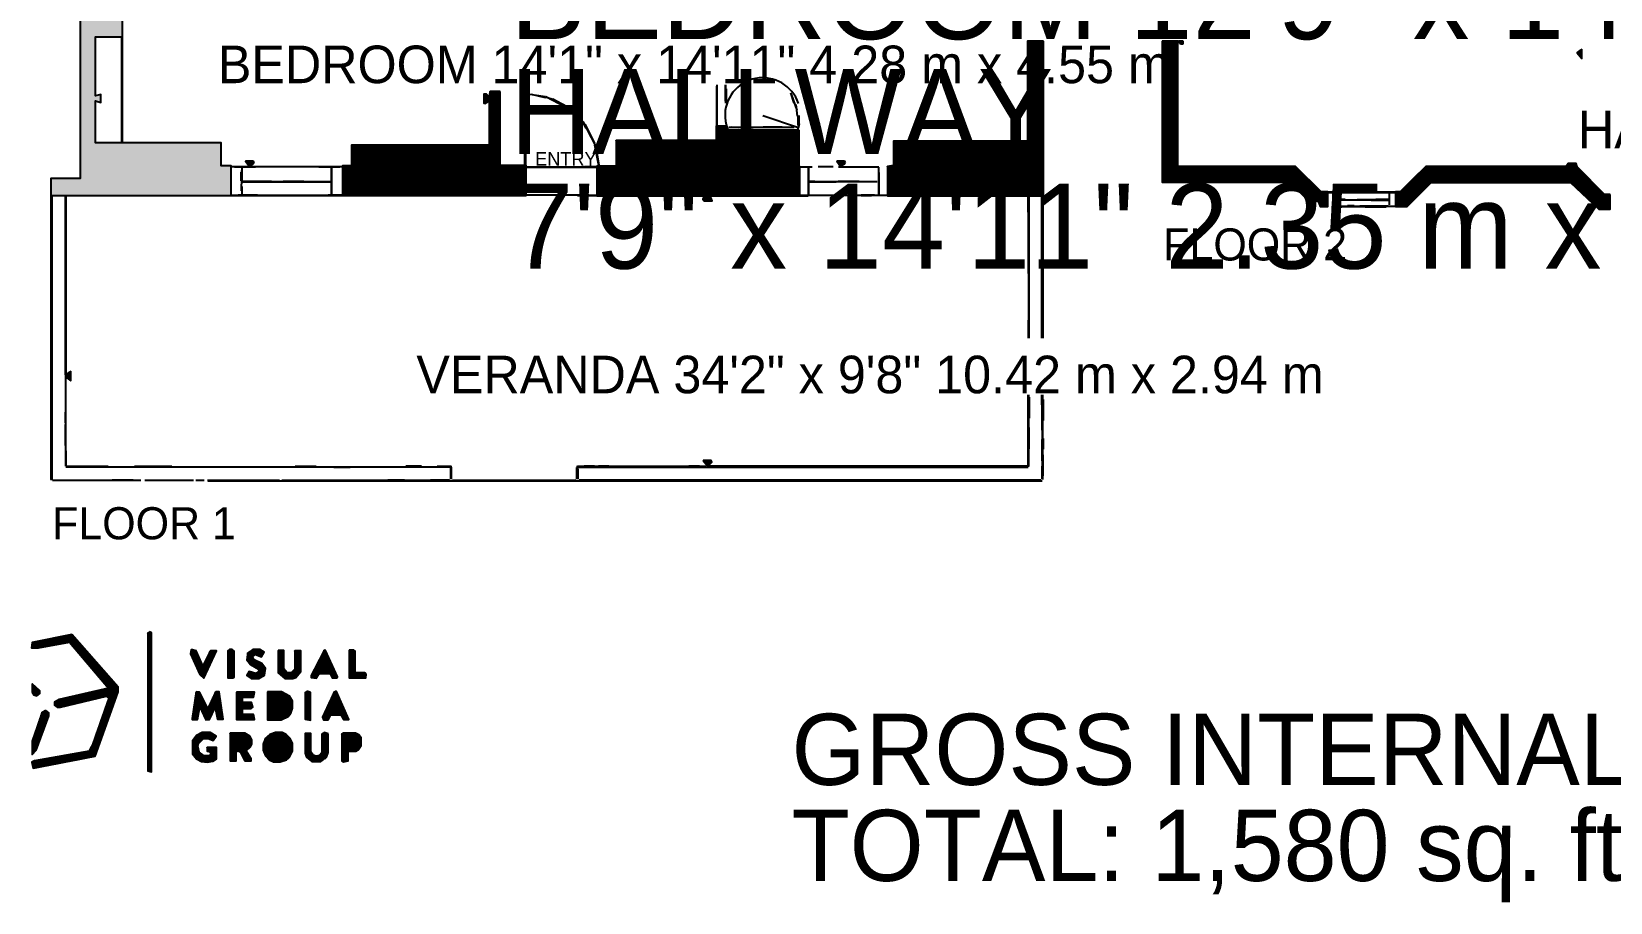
# Model space of a CAD drawing. Header units: feet. Extents: x 5 to 289, y -7 to 101.
# Drawn here: x 5.2 to 110.2, y -7.3 to 50.7 of the extents above; entities that cross this region are included whole.
import ezdxf

# ---------------------------------------------------------------- set-up
doc = ezdxf.new("R2010")
doc.units = ezdxf.units.FT
doc.header["$MEASUREMENT"] = 0
for name, color, linetype in [('A-ANNO', 2, 'CONTINUOUS'), ('A-COLS', 3, 'CONTINUOUS'), ('A-DIMS', 2, 'CONTINUOUS'), ('A-DOOR', 1, 'CONTINUOUS'), ('A-FIXT', 5, 'CONTINUOUS'), ('A-GLAZ', 4, 'CONTINUOUS'), ('A-HATCH', 251, 'CONTINUOUS'), ('A-WALL', 7, 'CONTINUOUS')]:
    doc.layers.add(name, color=color, linetype=linetype)

msp = doc.modelspace()

# ---------------------------------------------------------------- hatches: boundary and pattern name
at = {"layer": 'A-HATCH'}
h = msp.add_hatch(dxfattribs=at)
h.set_pattern_fill('SOLID', color=251)
h.paths.add_polyline_path([(6.425, 39.775), (18.425, 39.775), (18.425, 41.75), (17.75, 41.75), (17.75, 43.275), (9.4, 43.275), (9.4, 46.075), (9.75, 45.975), (9.75, 46.5), (9.4, 46.4), (9.4, 50.3375), (11.1875, 50.3375), (11.1875, 62.375), (9.3875, 62.375), (9.3875, 69.55), (19.5, 69.55), (19.35, 69.325), (19.425, 69.2125), (19.975, 69.2125), (19.825, 69.55), (20.8875, 69.55), (20.8875, 57.7375), (35.6125, 57.7375), (35.6125, 52.7625), (36.25, 52.7625), (36.25, 58.675), (35.65, 58.675), (35.575, 58.425), (31.125, 58.425), (31.225, 58.6), (31.175, 58.6625), (30.725, 58.6625), (30.8, 58.4375), (21.625, 58.4375), (21.625, 61.975), (21.975, 61.875), (21.975, 62.375), (21.6375, 62.275), (21.6375, 69.55), (30.8, 69.55), (30.625, 69.275), (30.675, 69.2125), (31.25, 69.2125), (31.275, 69.325), (31.125, 69.55), (35.6125, 69.55), (35.6125, 66.9625), (36.3125, 66.9625), (36.3125, 69.55), (39.675, 69.55), (39.525, 69.325), (39.6, 69.2125), (40.175, 69.2125), (40.025, 69.55), (46.9625, 69.55), (46.9625, 66.9625), (47.6875, 66.9625), (47.6875, 69.55), (58.8, 69.55), (58.65, 69.325), (58.725, 69.2125), (59.3, 69.2125), (59.15, 69.55), (71.3875, 69.55), (71.3875, 66.9625), (72.425, 66.9625), (72.425, 72.6), (71.3875, 72.6), (71.3875, 71.6), (44.95, 71.6), (45.05, 71.775), (44.975, 71.8875), (44.425, 71.8875), (44.525, 71.6), (35.3375, 71.6), (35.3375, 72.85), (35.65, 72.75), (35.65, 73.275), (35.55, 73.275), (35.35, 73.1), (35.225, 73.325), (33.95, 73.325), (33.95, 71.6), (25.5, 71.6), (25.725, 71.85), (25.65, 71.9625), (25.075, 71.9625), (25.25, 71.6), (9.3875, 71.6), (9.3875, 75.2), (9.625, 75.05), (9.75, 75.075), (9.75, 75.65), (9.625, 75.675), (9.375, 75.525), (9.375, 78.825), (12.3, 78.825), (12.3, 87.55), (9.375, 87.55), (9.375, 95.7), (9.9125, 95.7), (9.9125, 96.7125), (8.375, 96.7125), (8.375, 40.9), (6.425, 40.9)])
h = msp.add_hatch(dxfattribs=at)
h.set_pattern_fill('SOLID', color=251)
h.paths.add_polyline_path([(72.45, 50.05), (71.3875, 50.05), (71.3875, 43.4), (62.475, 43.4), (62.475, 41.775), (62.075, 41.7), (62.075, 39.7625), (72.45, 39.7625)])
h = msp.add_hatch(dxfattribs=at)
h.set_pattern_fill('SOLID', color=251)
h.paths.add_polyline_path([(80.35, 50.05), (80.35, 40.6625), (88.85, 40.6625), (90.1, 39.3875), (90.725, 39.3875), (90.85, 39.0375), (91.375, 39.0375), (91.375, 40.0125), (90.925, 40.0125), (89.225, 41.7), (81.3875, 41.7), (81.3875, 50.05)])
h = msp.add_hatch(dxfattribs=at)
h.set_pattern_fill('SOLID', color=251)
h.paths.add_polyline_path([(81.425, 50.05), (81.575, 49.875), (81.75, 49.875), (81.75, 50.05)])
h = msp.add_hatch(dxfattribs=at)
h.set_pattern_fill('SOLID', color=251)
h.paths.add_polyline_path([(108.25, 49.525), (107.95, 49.275), (108.25, 48.9)])
h = msp.add_hatch(dxfattribs=at)
h.set_pattern_fill('SOLID', color=251)
h.paths.add_polyline_path([(36.325, 46.6875), (35.65, 46.6875), (35.575, 46.35), (35.4, 46.525), (35.225, 46.525), (35.225, 45.925), (35.35, 45.9), (35.5875, 46.075), (35.5875, 43.125), (26.425, 43.125), (26.425, 41.75), (25.8375, 41.75), (25.8375, 39.775), (38.05, 39.775), (38.05, 41.7625), (36.325, 41.7625)])
h = msp.add_hatch(dxfattribs=at)
h.set_pattern_fill('SOLID', color=251)
h.paths.add_polyline_path([(56.2, 44.1125), (51.425, 44.1125), (51.325, 44.4), (50.6875, 44.4), (50.6875, 43.425), (44.025, 43.425), (44.025, 41.7375), (42.75, 41.7375), (42.75, 39.7625), (49.925, 39.7625), (49.8, 39.525), (49.875, 39.4125), (50.425, 39.4125), (50.275, 39.75), (56.25, 39.75), (56.25, 41.7), (56.2, 41.75)])
h = msp.add_hatch(dxfattribs=at)
h.set_pattern_fill('SOLID', color=251)
h.paths.add_polyline_path([(19.375, 42.0625), (19.675, 41.675), (19.95, 41.95), (19.9, 42.0625)])
h = msp.add_hatch(dxfattribs=at)
h.set_pattern_fill('SOLID', color=251)
h.paths.add_polyline_path([(58.7, 42.0625), (58.975, 41.675), (59.275, 41.95), (59.225, 42.0625)])
h = msp.add_hatch(dxfattribs=at)
h.set_pattern_fill('SOLID', color=251)
h.paths.add_polyline_path([(110.15, 39.8375), (109.775, 39.8375), (107.95, 41.675), (107.875, 41.9), (107.35, 41.9), (107.225, 41.7), (97.875, 41.7), (96.175, 40.0125), (95.875, 40.0125), (95.875, 39.05), (96.65, 39.05), (98.25, 40.65), (107.5, 40.65), (109.4, 38.8625), (110.15, 38.8625)])
h = msp.add_hatch(dxfattribs=at)
h.set_pattern_fill('SOLID', color=251)
h.paths.add_polyline_path([(93.825, 40.3625), (94.1, 39.975), (94.375, 40.25), (94.325, 40.3625)])
h = msp.add_hatch(dxfattribs=at)
h.set_pattern_fill('SOLID', color=251)
h.paths.add_polyline_path([(7.75, 28.075), (7.4, 27.85), (7.4, 27.7), (7.75, 27.45)])
h = msp.add_hatch(dxfattribs=at)
h.set_pattern_fill('SOLID', color=251)
h.paths.add_polyline_path([(49.825, 22.1375), (50.075, 21.8), (50.075, 21.7), (50.225, 21.725), (50.175, 21.8), (50.4, 22.025), (50.35, 22.1375)])
h = msp.add_hatch(dxfattribs=at)
h.set_pattern_fill('SOLID', color=251)
h.paths.add_polyline_path([(7.825, 10.55), (5.2, 10.025), (5.15, 9.6625), (5.6, 9.6625), (7.675, 10.05), (10.275, 6.975), (6.975, 6.225), (6.675, 6.05), (6.675, 5.85), (6.85, 5.725), (7.075, 5.725), (10.125, 6.45), (10.3, 6.35), (9.225, 3.275), (8.975, 2.8), (5.35, 2.15), (5.175, 2.05), (5.25, 1.65), (9.375, 2.45), (10.9125, 6.75), (10.9125, 7.05)])
h = msp.add_hatch(dxfattribs=at)
h.set_pattern_fill('SOLID', color=251)
h.paths.add_polyline_path([(13, 10.725), (12.875, 10.65), (12.875, 1.475), (13.125, 1.425), (13.125, 10.675)])
h = msp.add_hatch(dxfattribs=at)
h.set_pattern_fill('SOLID', color=251)
h.paths.add_polyline_path([(15.775, 9.55), (15.725, 9.275), (16.35, 7.9), (16.6, 7.65), (17.45, 9.475), (17.05, 9.475), (16.55, 8.475), (16.1, 9.475)])
h = msp.add_hatch(dxfattribs=at)
h.set_pattern_fill('SOLID', color=251)
h.paths.add_polyline_path([(18.325, 9.55), (18.2, 9.475), (18.2, 7.6625), (18.525, 7.6625), (18.625, 7.725), (18.625, 9.45), (18.5, 9.55)])
h = msp.add_hatch(dxfattribs=at)
h.set_pattern_fill('SOLID', color=251)
h.paths.add_polyline_path([(19.875, 9.55), (19.525, 9.325), (19.475, 8.875), (19.7, 8.55), (20.25, 8.25), (20.275, 8.075), (20.075, 7.95), (19.625, 8.1), (19.475, 7.825), (19.75, 7.625), (20.275, 7.625), (20.65, 7.85), (20.7, 8.3), (20.475, 8.625), (19.95, 8.875), (19.85, 9.1), (20.05, 9.225), (20.45, 9.075), (20.625, 9.375), (20.325, 9.55)])
h = msp.add_hatch(dxfattribs=at)
h.set_pattern_fill('SOLID', color=251)
h.paths.add_polyline_path([(21.55, 9.5), (21.55, 8), (22, 7.625), (22.525, 7.625), (22.725, 7.7), (23.05, 8.1), (23.05, 9.475), (22.65, 9.475), (22.65, 8.25), (22.425, 8), (22.15, 8), (21.925, 8.275), (21.925, 9.5)])
h = msp.add_hatch(dxfattribs=at)
h.set_pattern_fill('SOLID', color=251)
h.paths.add_polyline_path([(24.625, 9.525), (23.75, 7.825), (23.75, 7.7), (24.075, 7.65), (24.275, 7.95), (25, 7.95), (25.15, 7.6625), (25.45, 7.6625), (25.5, 7.75), (24.7, 9.5)])
h = msp.add_hatch(dxfattribs=at)
h.set_pattern_fill('SOLID', color=251)
h.paths.add_polyline_path([(26.275, 9.5125), (26.275, 7.675), (27.375, 7.675), (27.4, 7.9), (27.325, 8), (26.675, 8), (26.675, 9.45), (26.575, 9.5125)])
h = msp.add_hatch(dxfattribs=at)
h.set_pattern_fill('SOLID', color=251)
h.paths.add_polyline_path([(5.2, 7.275), (5.2, 6.725), (5.3, 6.55), (5.5, 6.475), (5.7, 6.625), (5.7, 6.8)])
h = msp.add_hatch(dxfattribs=at)
h.set_pattern_fill('SOLID', color=251)
h.paths.add_polyline_path([(16.1, 6.75), (15.825, 4.9), (16.175, 4.9), (16.35, 5.75), (16.75, 4.875), (16.975, 4.9), (17.35, 5.7), (17.525, 4.925), (17.9, 4.925), (17.625, 6.75), (17.4, 6.75), (16.875, 5.625), (16.325, 6.725)])
h = msp.add_hatch(dxfattribs=at)
h.set_pattern_fill('SOLID', color=251)
h.paths.add_polyline_path([(18.775, 6.725), (18.775, 4.9), (19.975, 4.9), (19.9, 5.2375), (19.1875, 5.2375), (19.1875, 5.625), (19.75, 5.625), (19.875, 5.725), (19.775, 6.025), (19.1875, 6.025), (19.1875, 6.3875), (19.9, 6.3875), (19.975, 6.725)])
h = msp.add_hatch(dxfattribs=at)
h.set_pattern_fill('SOLID', color=251)
h.paths.add_polyline_path([(20.85, 6.7375), (20.85, 4.8875), (21.75, 4.8875), (22.225, 5.1), (22.4, 5.325), (22.5, 5.65), (22.5, 6.125), (22.3, 6.45), (21.775, 6.7375)])
h = msp.add_hatch(dxfattribs=at)
h.set_pattern_fill('SOLID', color=251)
h.paths.add_polyline_path([(23.475, 6.775), (23.35, 6.7), (23.35, 4.925), (23.7, 4.85), (23.7, 6.7)])
h = msp.add_hatch(dxfattribs=at)
h.set_pattern_fill('SOLID', color=251)
h.paths.add_polyline_path([(25.4, 6.8), (25.275, 6.725), (24.5, 5.05), (24.575, 4.8875), (24.875, 4.8875), (25.05, 5.2), (25.725, 5.2), (25.9, 4.9), (26.25, 4.9)])
h = msp.add_hatch(dxfattribs=at)
h.set_pattern_fill('SOLID', color=251)
h.paths.add_polyline_path([(6.1, 5.5), (5.85, 5.375), (5.2, 3.45), (5.2, 2.575), (5.45, 2.85), (6.3, 5.15), (6.3, 5.35)])
h = msp.add_hatch(dxfattribs=at)
h.set_pattern_fill('SOLID', color=251)
h.paths.add_polyline_path([(16.5, 4.025), (16.125, 3.825), (15.85, 3.475), (15.85, 2.625), (16.125, 2.275), (16.45, 2.1), (16.825, 2.05), (17.2, 2.125), (17.45, 2.275), (17.45, 3.025), (16.825, 3.025), (16.825, 2.8), (17.025, 2.75), (17.075, 2.55), (16.95, 2.475), (16.625, 2.475), (16.3, 2.725), (16.2, 3.125), (16.25, 3.3), (16.575, 3.6375), (16.9, 3.6375), (17.225, 3.5), (17.425, 3.8), (17.025, 4.025)])
h = msp.add_hatch(dxfattribs=at)
h.set_pattern_fill('SOLID', color=251)
h.paths.add_polyline_path([(18.35, 3.9875), (18.35, 2.15), (18.75, 2.15), (18.75, 2.775), (18.9, 2.825), (19.025, 2.75), (19.325, 2.15), (19.75, 2.15), (19.75, 2.275), (19.425, 2.825), (19.7, 3.075), (19.8, 3.275), (19.8, 3.55), (19.675, 3.8), (19.325, 3.9875)])
h = msp.add_hatch(dxfattribs=at)
h.set_pattern_fill('SOLID', color=251)
h.paths.add_polyline_path([(21.375, 4.025), (21, 3.9), (20.7, 3.625), (20.55, 3.25), (20.55, 2.85), (20.7, 2.475), (20.95, 2.225), (21.25, 2.075), (21.675, 2.075), (22.1, 2.225), (22.3, 2.4), (22.5, 2.8), (22.5, 3.3), (22.35, 3.625), (22.075, 3.9), (21.825, 4.025)])
h = msp.add_hatch(dxfattribs=at)
h.set_pattern_fill('SOLID', color=251)
h.paths.add_polyline_path([(24.875, 3.95), (24.6, 4.025), (24.45, 3.925), (24.45, 2.675), (24.3, 2.5), (24.05, 2.45), (23.875, 2.525), (23.725, 2.75), (23.725, 3.975), (23.35, 3.975), (23.35, 2.65), (23.425, 2.4), (23.8, 2.1125), (24.4, 2.1125), (24.775, 2.4), (24.875, 2.7)])
h = msp.add_hatch(dxfattribs=at)
h.set_pattern_fill('SOLID', color=251)
h.paths.add_polyline_path([(26.7, 4), (25.9, 4), (25.775, 3.925), (25.775, 2.15), (25.9, 2.075), (26.2125, 2.15), (26.2125, 2.8), (26.725, 2.8), (26.9, 2.9), (27.075, 3.175), (27.075, 3.675), (26.925, 3.875)])

# ---------------------------------------------------------------- linework, layer by layer
at = {"layer": 'A-ANNO', "color": 2}
for p, q in [((6.45, 20.875), (6.45, 39.725)), ((6.475, 20.825), (6.475, 39.725)), ((6.5, 20.825), (6.5, 39.7)), ((6.525, 20.825), (6.525, 39.7)), ((7.4, 27.875), (7.4, 39.7)), ((7.425, 27.875), (7.425, 39.7)), ((7.45, 27.9), (7.45, 39.7)), ((71.5, 30.275), (71.5, 39.7)), ((72.35, 30.275), (72.35, 39.7)), ((72.375, 30.275), (72.375, 39.7)), ((72.4, 30.275), (72.4, 39.7)), ((72.425, 30.275), (72.425, 39.725)), ((7.425, 21.725), (33.075, 21.725)), ((41.45, 21.75), (50, 21.75)), ((41.45, 21.7), (71.425, 21.7)), ((50.25, 21.775), (71.475, 21.775)), ((50.25, 21.75), (71.4, 21.75)), ((16.875, 20.775), (72.375, 20.775)), ((41.575, 20.85), (72.275, 20.85)), ((41.575, 20.825), (72.275, 20.825)), ((41.575, 20.8), (72.275, 20.8))]:
    msp.add_line(p, q, dxfattribs=at)
at = {"layer": 'A-COLS', "color": 3}
for points in [[(20.85, 6.7375), (20.85, 4.8875), (21.75, 4.8875), (22.225, 5.1), (22.4, 5.325), (22.5, 5.65), (22.5, 6.125), (22.3, 6.45), (21.775, 6.7375)], [(18.35, 3.9875), (18.35, 2.15), (18.75, 2.15), (18.75, 2.775), (18.9, 2.825), (19.025, 2.75), (19.325, 2.15), (19.75, 2.15), (19.75, 2.275), (19.425, 2.825), (19.7, 3.075), (19.8, 3.275), (19.8, 3.55), (19.675, 3.8), (19.325, 3.9875)], [(21.375, 4.025), (21, 3.9), (20.7, 3.625), (20.55, 3.25), (20.55, 2.85), (20.7, 2.475), (20.95, 2.225), (21.25, 2.075), (21.675, 2.075), (22.1, 2.225), (22.3, 2.4), (22.5, 2.8), (22.5, 3.3), (22.35, 3.625), (22.075, 3.9), (21.825, 4.025)]]:
    msp.add_lwpolyline(points, close=True, dxfattribs=at)
at = {"layer": 'A-DOOR', "color": 1}
msp.add_line((53.7793, 45.0985), (56.1602, 44.3049), dxfattribs=at)
msp.add_arc((53.7793, 45.0985), 2.5097, 18.434269, 347.8909, dxfattribs=at)
at = {"layer": 'A-FIXT', "color": 5}
for p, q in [((37.925, 45.625), (37.925, 46.475)), ((38.125, 46.55), (39.325, 46.375)), ((38.375, 46.525), (39.3, 46.3)), ((39.05, 46.375), (39.575, 46.275)), ((50.725, 45.65), (50.725, 46.875)), ((51.3, 46.05), (51.3, 47.15)), ((51.3375, 45.925), (51.3375, 47.15)), ((51.3625, 46.075), (51.3625, 46.875)), ((55.625, 46.6), (55.85, 45.925)), ((55.675, 46.525), (56.05, 45.45)), ((39.775, 46.2), (40.9, 45.575)), ((39.825, 46.2), (40.725, 45.725)), ((40.975, 45.5), (41.95, 44.5)), ((41.05, 45.45), (41.7, 44.825)), ((55.975, 45.825), (56.075, 45.05)), ((41.725, 44.8), (42.025, 44.25)), ((41.95, 44.525), (42.6, 43.25)), ((51.525, 44.3125), (52.4, 44.3125)), ((51.725, 44.35), (52.15, 44.3)), ((52.425, 44.3), (53.15, 44.3)), ((53.8, 44.35), (54.5, 44.35)), ((54.375, 44.3125), (55.65, 44.3125)), ((54.525, 44.3375), (55.075, 44.3375)), ((56.125, 45.1), (56.125, 44.425)), ((56.175, 45.1), (56.175, 44.425)), ((42.6, 43.225), (42.875, 41.8)), ((42.6, 43.15), (42.85, 41.8)), ((38.025, 41.775), (38.025, 42.8)), ((42.675, 43.025), (42.875, 41.825)), ((18.65, 41.675), (20.05, 41.675)), ((19.1, 40.75), (19.1, 41.325)), ((19.1375, 41.6), (19.1375, 40.725)), ((19.1375, 40.55), (19.1375, 41.45)), ((24.25, 41.675), (25.65, 41.675)), ((41.925, 41.7), (42.725, 41.7)), ((56.3, 41.6875), (57.075, 41.6875)), ((57.475, 41.7), (58.475, 41.7)), ((61.5, 40.825), (61.5, 41.525)), ((19.1125, 40.075), (19.1125, 40.525)), ((19.125, 40.275), (19.125, 39.825)), ((19.15, 39.825), (19.15, 40.375)), ((21.875, 40.725), (23.25, 40.725)), ((56.825, 40.725), (57.25, 40.725)), ((56.875, 40.6875), (57.95, 40.6875)), ((57.275, 40.6875), (58.675, 40.6875)), ((58.8, 40.725), (60.2, 40.725)), ((60.125, 40.7), (61.4, 40.7)), ((61.475, 40.55), (61.475, 39.8)), ((91.75, 39.15), (91.75, 39.95)), ((91.775, 39.15), (91.775, 39.95)), ((95.475, 39.15), (95.475, 39.95)), ((18.9, 39.825), (20.175, 39.825)), ((24.875, 39.825), (25.8, 39.825)), ((41.45, 39.775), (42.725, 39.775)), ((41.9, 39.8), (42.725, 39.8)), ((56.25, 39.7625), (56.8, 39.7625)), ((56.3, 39.8), (57.45, 39.8)), ((60.325, 39.8125), (61.225, 39.8125)), ((60.325, 39.775), (61.025, 39.775)), ((71.425, 38.675), (71.425, 39.7)), ((91.6, 39.025), (92.3, 39.025)), ((91.725, 39.15), (91.725, 39.875)), ((91.85, 39.525), (92.525, 39.525)), ((91.85, 39.0375), (92.65, 39.0375)), ((92.025, 39.4875), (92.95, 39.4875)), ((92.5, 39.4875), (93.8, 39.4875)), ((92.675, 39.1), (93.125, 39.1)), ((93.375, 39.4875), (94.425, 39.4875)), ((93.85, 39.025), (95.25, 39.025)), ((94.25, 39.475), (95.375, 39.475)), ((94.55, 39.525), (95.375, 39.525)), ((71.45, 37.025), (71.45, 37.725)), ((71.425, 35.8), (71.425, 34.575)), ((71.4625, 35.425), (71.4625, 34.875)), ((71.425, 31.475), (71.425, 30.275)), ((7.4, 27.2), (7.4, 25.8)), ((71.5, 26.35), (71.5, 24.95)), ((72.35, 25.85), (72.35, 26.5)), ((7.4, 24.65), (7.4, 25.35)), ((72.425, 26.2), (72.425, 24.8)), ((7.4, 23.125), (7.4, 24.525)), ((71.5, 22.925), (71.5, 24.325)), ((72.3625, 22.125), (72.3625, 23.525)), ((72.425, 23.6), (72.425, 22.9)), ((7.4, 22.825), (7.4, 21.75)), ((7.45, 21.75), (7.45, 22.775)), ((72.425, 21.125), (72.425, 22.525)), ((22.675, 21.75), (24.075, 21.75)), ((25.25, 21.7), (26.35, 21.7)), ((30.05, 21.775), (31.075, 21.775)), ((32.125, 21.75), (33.025, 21.75)), ((33.025, 20.9), (33.025, 21.775)), ((33.05, 20.9), (33.05, 21.775)), ((33.075, 20.9), (33.075, 21.7)), ((41.425, 20.9), (41.425, 21.675)), ((41.4625, 20.9), (41.4625, 21.775)), ((41.475, 21.725), (42.175, 21.725)), ((41.4875, 21.575), (41.4875, 20.9)), ((41.9, 21.775), (42.6, 21.775)), ((42.85, 21.775), (43.55, 21.775)), ((48.875, 21.775), (49.575, 21.775)), ((70.675, 21.725), (71.4, 21.725)), ((72.35, 21.75), (72.35, 20.9)), ((6.55, 20.8375), (7.6, 20.8375)), ((7.625, 20.825), (8.4, 20.825)), ((10.5, 20.85), (11.9, 20.85)), ((11.525, 20.825), (12.425, 20.825)), ((12.675, 20.8375), (14.075, 20.8375)), ((12.675, 20.8375), (13.825, 20.8375)), ((13.85, 20.8375), (15.25, 20.8375)), ((14.575, 20.825), (15, 20.825)), ((15.05, 20.8375), (15.6, 20.8375)), ((15.375, 20.8375), (15.925, 20.8375)), ((16.075, 20.8375), (16.625, 20.8375)), ((17.1, 20.8125), (18.25, 20.8125)), ((19.425, 20.8375), (20.825, 20.8375)), ((20.25, 20.825), (21.65, 20.825)), ((21.8, 20.825), (22.975, 20.825)), ((23, 20.8375), (23.725, 20.8375)), ((26.3, 20.8), (27.35, 20.8)), ((27.75, 20.825), (28.775, 20.825)), ((28.85, 20.85), (29.95, 20.85)), ((30.475, 20.825), (31.575, 20.825)), ((31.675, 20.85), (32.95, 20.85)), ((40.725, 20.8125), (41.35, 20.8125))]:
    msp.add_line(p, q, dxfattribs=at)
at = {"layer": 'A-GLAZ', "color": 4}
for p, q in [((11.15, 43.325), (11.15, 50.3)), ((11.175, 43.325), (11.175, 50.325)), ((11.2, 43.325), (11.2, 50.325)), ((37.95, 41.8), (37.95, 46.5)), ((37.975, 41.8), (37.975, 46.525)), ((38, 41.775), (38, 46.525)), ((39.35, 46.375), (41.075, 45.45)), ((39.65, 46.25), (41.05, 45.475)), ((50.7125, 47.05), (50.7125, 44.425)), ((50.75, 44.425), (50.75, 47.15)), ((41.825, 44.7), (42.625, 43.125)), ((51.525, 44.3125), (55.875, 44.3125)), ((52.15, 44.325), (55.8, 44.325)), ((18.45, 41.7), (25.825, 41.7)), ((25.1, 39.825), (25.1, 41.675)), ((25.125, 39.825), (25.125, 41.675)), ((38.05, 41.675), (42.725, 41.675)), ((38.05, 41.65), (42.725, 41.65)), ((56.825, 39.75), (56.825, 41.7)), ((56.85, 39.75), (56.85, 41.7)), ((58.825, 41.6875), (61.5, 41.6875)), ((58.925, 41.6875), (61.325, 41.6875)), ((61.4875, 41.65), (61.4875, 39.8)), ((61.525, 39.8), (61.525, 41.3)), ((19.1, 40.725), (21.1, 40.725)), ((19.125, 40.7), (25.125, 40.7)), ((19.125, 40.675), (25.125, 40.675)), ((57.275, 40.7125), (60.1, 40.7125)), ((91.325, 40.025), (95.925, 40.025)), ((91.375, 40), (95.875, 40)), ((91.375, 39.975), (95.875, 39.975)), ((18.45, 39.8), (25.8, 39.8)), ((18.45, 39.775), (25.8, 39.775)), ((38.1, 39.8125), (40.6, 39.8125)), ((39.4, 39.8125), (42.225, 39.8125)), ((57.45, 39.8), (59.6, 39.8)), ((59.125, 39.8), (62.025, 39.8)), ((71.45, 36.325), (71.45, 39.7)), ((91.85, 39.0625), (95.875, 39.0625)), ((91.85, 39.05), (93.825, 39.05)), ((92.675, 39.0625), (95.375, 39.0625)), ((93.325, 39.5125), (95.375, 39.5125)), ((93.5, 39.0875), (95.375, 39.0875)), ((71.45, 35.825), (71.45, 37.75)), ((71.4625, 35.05), (71.4625, 32.225)), ((71.45, 34.55), (71.45, 30.425)), ((71.45, 33.25), (71.45, 30.275)), ((7.425, 21.75), (7.425, 27.675)), ((71.425, 21.725), (71.425, 26.5)), ((71.45, 21.725), (71.45, 26.5)), ((71.475, 21.75), (71.475, 26.5)), ((72.4, 20.875), (72.4, 26.5)), ((72.3625, 24.125), (72.3625, 26.25)), ((72.3625, 24.1), (72.3625, 21.275)), ((7.475, 21.7625), (9.05, 21.7625)), ((7.775, 21.7625), (10.25, 21.7625)), ((12, 21.7625), (14.475, 21.7625)), ((42.2, 21.725), (50, 21.725)), ((7, 20.8375), (9.825, 20.8375)), ((8.675, 20.8375), (11.5, 20.8375)), ((16.85, 20.825), (21.125, 20.825)), ((22.325, 20.825), (26.6, 20.825)), ((24.55, 20.825), (28.825, 20.825)), ((27.375, 20.825), (31.65, 20.825)), ((30.175, 20.8125), (32.95, 20.8125)), ((33.15, 20.825), (36.35, 20.825)), ((34.2, 20.825), (38.45, 20.825)), ((35.825, 20.825), (40.075, 20.825)), ((37.625, 20.825), (41.35, 20.825))]:
    msp.add_line(p, q, dxfattribs=at)
at = {"layer": 'A-WALL', "color": 7}
for p, q in [((81.75, 50.05), (81.425, 50.05)), ((81.425, 50.05), (81.575, 49.875)), ((81.575, 49.875), (81.75, 49.875)), ((81.75, 49.875), (81.75, 50.05)), ((19.9, 42.0625), (19.375, 42.0625)), ((19.375, 42.0625), (19.675, 41.675)), ((19.95, 41.95), (19.9, 42.0625)), ((59.225, 42.0625), (58.7, 42.0625)), ((58.7, 42.0625), (58.975, 41.675)), ((59.275, 41.95), (59.225, 42.0625)), ((19.675, 41.675), (19.95, 41.95)), ((58.975, 41.675), (59.275, 41.95)), ((94.325, 40.3625), (93.825, 40.3625)), ((93.825, 40.3625), (94.1, 39.975)), ((94.1, 39.975), (94.375, 40.25)), ((94.375, 40.25), (94.325, 40.3625)), ((7.75, 28.075), (7.4, 27.85)), ((7.4, 27.85), (7.4, 27.7)), ((7.4, 27.7), (7.75, 27.45)), ((7.75, 27.45), (7.75, 28.075))]:
    msp.add_line(p, q, dxfattribs=at)
msp.add_lwpolyline([(8.375, 96.7125), (8.375, 40.9), (6.425, 40.9), (6.425, 39.775), (18.425, 39.775), (18.425, 41.75), (17.75, 41.75), (17.75, 43.275), (9.4, 43.275), (9.4, 46.075), (9.75, 45.975), (9.75, 46.5), (9.4, 46.4), (9.4, 50.3375), (11.1875, 50.3375), (11.1875, 62.375)], dxfattribs=at)
for points in [[(72.45, 50.05), (71.3875, 50.05), (71.3875, 43.4), (62.475, 43.4), (62.475, 41.775), (62.075, 41.7), (62.075, 39.7625), (72.45, 39.7625)], [(80.35, 50.05), (80.35, 40.6625), (88.85, 40.6625), (90.1, 39.3875), (90.725, 39.3875), (90.85, 39.0375), (91.375, 39.0375), (91.375, 40.0125), (90.925, 40.0125), (89.225, 41.7), (81.3875, 41.7), (81.3875, 50.05)], [(108.25, 49.525), (107.95, 49.275), (108.25, 48.9)], [(36.325, 46.6875), (35.65, 46.6875), (35.575, 46.35), (35.4, 46.525), (35.225, 46.525), (35.225, 45.925), (35.35, 45.9), (35.5875, 46.075), (35.5875, 43.125), (26.425, 43.125), (26.425, 41.75), (25.8375, 41.75), (25.8375, 39.775), (38.05, 39.775), (38.05, 41.7625), (36.325, 41.7625)], [(56.2, 44.1125), (51.425, 44.1125), (51.325, 44.4), (50.6875, 44.4), (50.6875, 43.425), (44.025, 43.425), (44.025, 41.7375), (42.75, 41.7375), (42.75, 39.7625), (49.925, 39.7625), (49.8, 39.525), (49.875, 39.4125), (50.425, 39.4125), (50.275, 39.75), (56.25, 39.75), (56.25, 41.7), (56.2, 41.75)], [(110.15, 39.8375), (109.775, 39.8375), (107.95, 41.675), (107.875, 41.9), (107.35, 41.9), (107.225, 41.7), (97.875, 41.7), (96.175, 40.0125), (95.875, 40.0125), (95.875, 39.05), (96.65, 39.05), (98.25, 40.65), (107.5, 40.65), (109.4, 38.8625), (110.15, 38.8625)], [(49.825, 22.1375), (50.075, 21.8), (50.075, 21.7), (50.225, 21.725), (50.175, 21.8), (50.4, 22.025), (50.35, 22.1375)], [(7.825, 10.55), (5.2, 10.025), (5.15, 9.6625), (5.6, 9.6625), (7.675, 10.05), (10.275, 6.975), (6.975, 6.225), (6.675, 6.05), (6.675, 5.85), (6.85, 5.725), (7.075, 5.725), (10.125, 6.45), (10.3, 6.35), (9.225, 3.275), (8.975, 2.8), (5.35, 2.15), (5.175, 2.05), (5.25, 1.65), (9.375, 2.45), (10.9125, 6.75), (10.9125, 7.05)], [(13, 10.725), (12.875, 10.65), (12.875, 1.475), (13.125, 1.425), (13.125, 10.675)], [(15.775, 9.55), (15.725, 9.275), (16.35, 7.9), (16.6, 7.65), (17.45, 9.475), (17.05, 9.475), (16.55, 8.475), (16.1, 9.475)], [(18.325, 9.55), (18.2, 9.475), (18.2, 7.6625), (18.525, 7.6625), (18.625, 7.725), (18.625, 9.45), (18.5, 9.55)], [(19.875, 9.55), (19.525, 9.325), (19.475, 8.875), (19.7, 8.55), (20.25, 8.25), (20.275, 8.075), (20.075, 7.95), (19.625, 8.1), (19.475, 7.825), (19.75, 7.625), (20.275, 7.625), (20.65, 7.85), (20.7, 8.3), (20.475, 8.625), (19.95, 8.875), (19.85, 9.1), (20.05, 9.225), (20.45, 9.075), (20.625, 9.375), (20.325, 9.55)], [(21.55, 9.5), (21.55, 8), (22, 7.625), (22.525, 7.625), (22.725, 7.7), (23.05, 8.1), (23.05, 9.475), (22.65, 9.475), (22.65, 8.25), (22.425, 8), (22.15, 8), (21.925, 8.275), (21.925, 9.5)], [(24.625, 9.525), (23.75, 7.825), (23.75, 7.7), (24.075, 7.65), (24.275, 7.95), (25, 7.95), (25.15, 7.6625), (25.45, 7.6625), (25.5, 7.75), (24.7, 9.5)], [(26.275, 9.5125), (26.275, 7.675), (27.375, 7.675), (27.4, 7.9), (27.325, 8), (26.675, 8), (26.675, 9.45), (26.575, 9.5125)], [(5.2, 7.275), (5.2, 6.725), (5.3, 6.55), (5.5, 6.475), (5.7, 6.625), (5.7, 6.8)], [(16.1, 6.75), (15.825, 4.9), (16.175, 4.9), (16.35, 5.75), (16.75, 4.875), (16.975, 4.9), (17.35, 5.7), (17.525, 4.925), (17.9, 4.925), (17.625, 6.75), (17.4, 6.75), (16.875, 5.625), (16.325, 6.725)], [(18.775, 6.725), (18.775, 4.9), (19.975, 4.9), (19.9, 5.2375), (19.1875, 5.2375), (19.1875, 5.625), (19.75, 5.625), (19.875, 5.725), (19.775, 6.025), (19.1875, 6.025), (19.1875, 6.3875), (19.9, 6.3875), (19.975, 6.725)], [(23.475, 6.775), (23.35, 6.7), (23.35, 4.925), (23.7, 4.85), (23.7, 6.7)], [(25.4, 6.8), (25.275, 6.725), (24.5, 5.05), (24.575, 4.8875), (24.875, 4.8875), (25.05, 5.2), (25.725, 5.2), (25.9, 4.9), (26.25, 4.9)], [(6.1, 5.5), (5.85, 5.375), (5.2, 3.45), (5.2, 2.575), (5.45, 2.85), (6.3, 5.15), (6.3, 5.35)], [(16.5, 4.025), (16.125, 3.825), (15.85, 3.475), (15.85, 2.625), (16.125, 2.275), (16.45, 2.1), (16.825, 2.05), (17.2, 2.125), (17.45, 2.275), (17.45, 3.025), (16.825, 3.025), (16.825, 2.8), (17.025, 2.75), (17.075, 2.55), (16.95, 2.475), (16.625, 2.475), (16.3, 2.725), (16.2, 3.125), (16.25, 3.3), (16.575, 3.6375), (16.9, 3.6375), (17.225, 3.5), (17.425, 3.8), (17.025, 4.025)], [(24.875, 3.95), (24.6, 4.025), (24.45, 3.925), (24.45, 2.675), (24.3, 2.5), (24.05, 2.45), (23.875, 2.525), (23.725, 2.75), (23.725, 3.975), (23.35, 3.975), (23.35, 2.65), (23.425, 2.4), (23.8, 2.1125), (24.4, 2.1125), (24.775, 2.4), (24.875, 2.7)], [(26.7, 4), (25.9, 4), (25.775, 3.925), (25.775, 2.15), (25.9, 2.075), (26.2125, 2.15), (26.2125, 2.8), (26.725, 2.8), (26.9, 2.9), (27.075, 3.175), (27.075, 3.675), (26.925, 3.875)]]:
    msp.add_lwpolyline(points, close=True, dxfattribs=at)

# ---------------------------------------------------------------- texts
at = {"layer": 'A-ANNO', "color": 2}
for s, height, p in [('ENTRY', 0.90209, (38.6438, 41.7649)), ('FLOOR 2', 2.13655, (80.4194, 35.4497)), ('FLOOR 1', 2.13655, (6.5153, 16.8918))]:
    msp.add_text(s, height=height, dxfattribs=at).set_placement(p)
at = {"layer": 'A-DIMS', "color": 2}
for s, height, p in [('BEDROOM 12\'9" x 14\'11"  3.88 m x 4.55 m', 5.656438, (36.9727, 50.1807)), ('BEDROOM 14\'1" x 14\'11" 4.28 m x 4.55 m', 2.501085, (17.5378, 47.2513)), ('HALLWAY', 5.65644, (36.9727, 42.5445)), ('HALLWAY 5\'6" x 16\'0" 1.68 m x 4.89', 2.501085, (108.0031, 42.9138)), ('7\'9" x 14\'11" 2.35 m x 4.55 m', 5.656438, (36.9727, 34.9083)), ('VERANDA 34\'2" x 9\'8" 10.42 m x 2.94 m', 2.501085, (30.7405, 26.6118)), ('GROSS INTERNAL AREA FLOOR 1: 958 sq. ft, 89 m², FLOOR 2: 622 sq. ft, 57 m²', 4.735965, (55.6958, 0.5453)), ('TOTAL: 1,580 sq. ft, 146 m² EXCLUDED AREA: VERANDA: 330 sq. ft, 30 m', 4.735965, (55.6958, -5.8483))]:
    msp.add_text(s, height=height, dxfattribs=at).set_placement(p)

doc.saveas('drawing.dxf')
